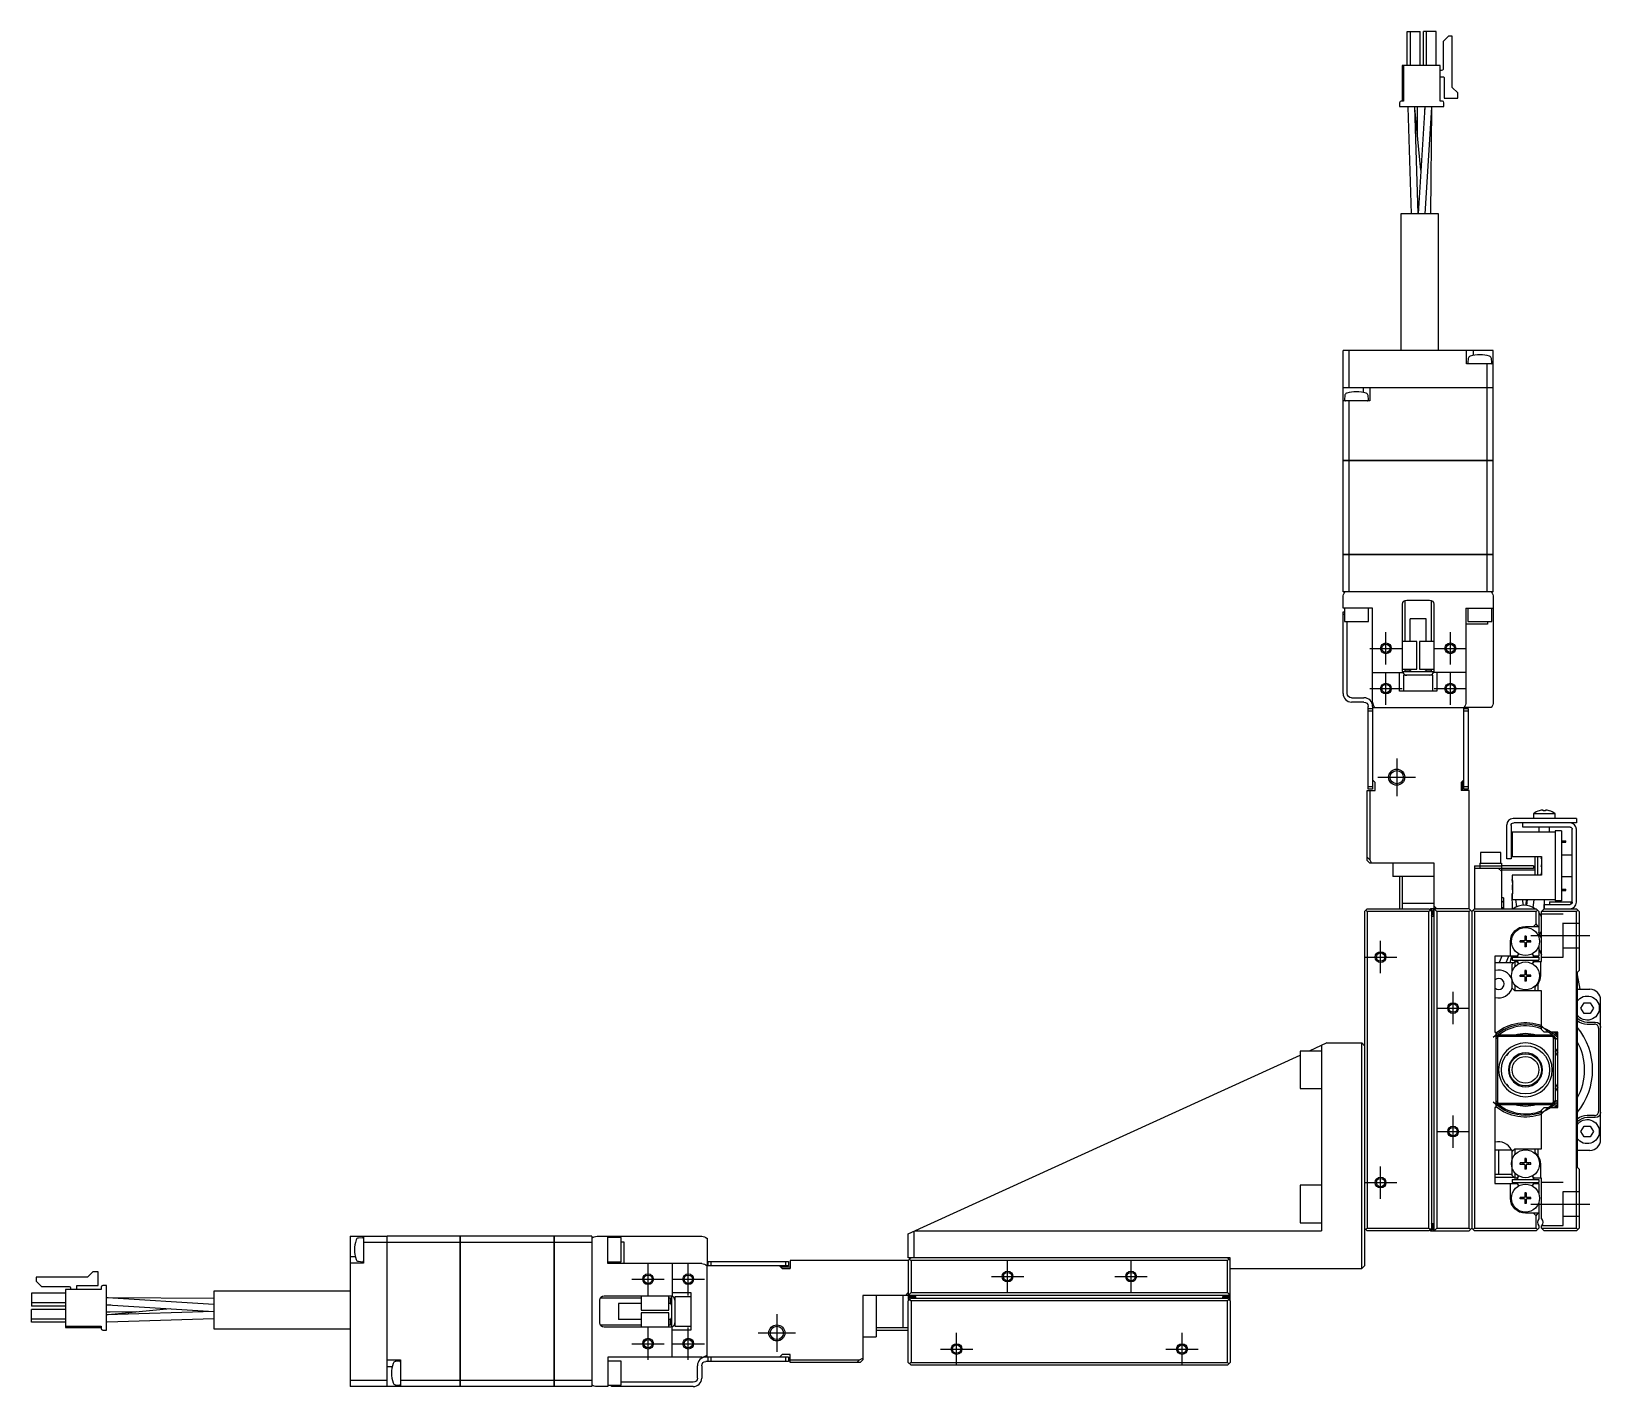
# Model space of a CAD drawing. Extents: x 0 to 1157, y -8 to 938.
# Drawn here: x 598.9 to 891.3, y 346.3 to 598.7 of the extents above; entities that cross this region are included whole.
import ezdxf

# ---------------------------------------------------------------- set-up
doc = ezdxf.new("R2010")
doc.units = 0
doc.header["$LTSCALE"] = 0.5
doc.linetypes.add('CENTER', pattern=[50.8, 31.75, -6.35, 6.35, -6.35])
doc.linetypes.add('DASHED', pattern=[19.05, 12.7, -6.35])
for name, color, linetype in [('MSM_CENTER', 1, 'CENTER'), ('MSM_CONTINUOUS', 7, 'CONTINUOUS'), ('MSM_DASHED', 4, 'DASHED'), ('MSM_NARROW', 5, 'CONTINUOUS')]:
    doc.layers.add(name, color=color, linetype=linetype)

msp = doc.modelspace()

# ---------------------------------------------------------------- linework, layer by layer
at = {"layer": 'MSM_CENTER'}
for p, q in [((851.33, 480.8), (851.33, 486.8)), ((863.33, 480.8), (863.33, 486.8)), ((848.33, 483.8), (854.33, 483.8)), ((860.33, 483.8), (866.33, 483.8)), ((851.33, 473.3), (851.33, 479.3)), ((863.33, 473.3), (863.33, 479.3)), ((848.33, 476.3), (854.33, 476.3)), ((860.33, 476.3), (866.33, 476.3)), ((853.33, 463.3), (853.33, 456.3)), ((849.83, 459.8), (856.83, 459.8)), ((878.33, 430.3), (889.33, 430.3)), ((850.33, 423.3), (850.33, 429.3)), ((847.33, 426.3), (853.33, 426.3)), ((863.83, 413.8), (863.83, 419.8)), ((860.83, 416.8), (866.83, 416.8)), ((863.83, 390.8), (863.83, 396.8)), ((860.83, 393.8), (866.83, 393.8)), ((850.33, 381.3), (850.33, 387.3)), ((847.33, 384.3), (853.33, 384.3)), ((878.33, 380.3), (889.33, 380.3)), ((713.83, 363.3), (713.83, 369.3)), ((721.33, 363.3), (721.33, 369.3)), ((780.83, 363.8), (780.83, 369.8)), ((803.83, 363.8), (803.83, 369.8)), ((710.83, 366.3), (716.83, 366.3)), ((718.33, 366.3), (724.33, 366.3)), ((777.83, 366.8), (783.83, 366.8)), ((800.83, 366.8), (806.83, 366.8)), ((737.83, 359.8), (737.83, 352.8)), ((713.83, 351.3), (713.83, 357.3)), ((721.33, 351.3), (721.33, 357.3)), ((710.83, 354.3), (716.83, 354.3)), ((718.33, 354.3), (724.33, 354.3)), ((734.33, 356.3), (741.33, 356.3)), ((771.33, 350.3), (771.33, 356.3)), ((813.33, 350.3), (813.33, 356.3)), ((768.33, 353.3), (774.33, 353.3)), ((810.33, 353.3), (816.33, 353.3))]:
    msp.add_line(p, q, dxfattribs=at)
at = {"layer": 'MSM_CONTINUOUS'}
for p, q in [((855.3, 592.35), (855.3, 598.7)), ((855.3, 598.7), (857.7, 598.7)), ((855.9, 592.35), (855.9, 598.7)), ((857.7, 592.35), (857.7, 598.7)), ((858.3, 592.35), (858.3, 598.7)), ((860.7, 598.7), (858.3, 598.7)), ((858.9, 592.35), (858.9, 598.7)), ((860.7, 592.35), (860.7, 598.7)), ((862.99, 597.81), (861.99, 596.81)), ((861.99, 596.81), (861.99, 591.68)), ((863.69, 597.81), (862.99, 597.81)), ((863.69, 588.27), (863.69, 597.81)), ((861.43, 592.35), (854.32, 592.35)), ((854.32, 592.35), (854.32, 585.72)), ((854.57, 592.35), (854.57, 585.72)), ((861.43, 585.72), (861.43, 592.35)), ((861.71, 591.4), (861.43, 591.4)), ((861.43, 590.25), (862.03, 590.25)), ((862.18, 590.1), (862.18, 586.25)), ((864.71, 587.25), (863.69, 588.27)), ((853.86, 585.42), (853.86, 584.7)), ((854.57, 585.72), (854.16, 585.72)), ((861.84, 585.72), (861.43, 585.72)), ((862.14, 584.7), (862.14, 585.42)), ((862.18, 586.25), (864.71, 586.25)), ((864.71, 586.25), (864.71, 587.25)), ((853.86, 584.7), (862.14, 584.7)), ((855.38, 584.7), (855.38, 584.59)), ((855.38, 584.59), (856.03, 564.7)), ((856.68, 584.63), (856.68, 584.7)), ((857.33, 564.7), (856.68, 584.63)), ((856.71, 584.42), (856.69, 584.7)), ((857.84, 572.86), (856.71, 584.42)), ((857.18, 584.04), (857.18, 584.7)), ((857.22, 579.18), (857.18, 584.04)), ((858.57, 584.58), (857.33, 564.72)), ((858.57, 584.7), (858.53, 583.92)), ((858.58, 584.7), (858.57, 584.58)), ((858.63, 564.7), (859.87, 584.5)), ((859.72, 564.7), (859.88, 584.37)), ((859.87, 584.5), (859.88, 584.7)), ((859.88, 584.37), (859.88, 584.7)), ((861.09, 564.7), (854.09, 564.7)), ((854.09, 564.7), (854.09, 539.3)), ((861.09, 539.3), (861.09, 564.7)), ((843.33, 532.41), (843.33, 539.3)), ((871.33, 539.3), (843.33, 539.3)), ((844.48, 532.41), (844.48, 539.3)), ((866.33, 536.8), (866.33, 539.3)), ((867.58, 539.3), (867.58, 538.36)), ((871.33, 532.41), (871.33, 539.3)), ((871.33, 536.8), (866.33, 536.8)), ((866.66, 537.78), (866.6, 537.01)), ((870.17, 532.41), (870.17, 536.8)), ((871.06, 537.01), (870.99, 537.78)), ((843.33, 532.41), (871.33, 532.41)), ((843.33, 518.8), (843.33, 532.4)), ((843.33, 532.4), (871.33, 532.4)), ((843.34, 532.4), (843.34, 532.41)), ((844.49, 532.4), (844.49, 532.41)), ((847.08, 532.4), (847.08, 531.47)), ((848.33, 532.4), (848.33, 529.9)), ((870.17, 532.4), (870.17, 532.41)), ((870.17, 518.8), (870.17, 532.4)), ((871.32, 532.4), (871.32, 532.41)), ((871.33, 518.8), (871.33, 532.4)), ((848.33, 529.9), (843.33, 529.9)), ((843.66, 530.89), (843.6, 530.12)), ((844.48, 518.8), (844.48, 529.9)), ((848.06, 530.12), (847.99, 530.89)), ((843.33, 518.8), (871.33, 518.8)), ((843.33, 501.3), (843.33, 518.79)), ((871.33, 518.79), (843.33, 518.79)), ((843.34, 518.8), (843.34, 518.79)), ((844.48, 501.3), (844.48, 518.79)), ((844.49, 518.8), (844.49, 518.79)), ((870.17, 518.8), (870.17, 518.79)), ((870.17, 501.3), (870.17, 518.79)), ((871.32, 518.8), (871.32, 518.79)), ((871.33, 501.3), (871.33, 518.79)), ((843.33, 501.3), (871.33, 501.3)), ((843.33, 494.3), (843.33, 501.29)), ((871.33, 501.29), (843.33, 501.29)), ((843.34, 501.3), (843.34, 501.29)), ((844.48, 494.3), (844.48, 501.29)), ((844.49, 501.3), (844.49, 501.29)), ((870.17, 501.3), (870.17, 501.29)), ((870.17, 494.3), (870.17, 501.29)), ((871.32, 501.3), (871.32, 501.29)), ((871.33, 494.3), (871.33, 501.29)), ((871.33, 494.3), (843.33, 494.3)), ((843.33, 491.3), (843.33, 493.3)), ((848.83, 491.3), (843.33, 491.3)), ((843.58, 491.3), (843.58, 488.8)), ((848.08, 488.8), (848.08, 491.3)), ((848.83, 473.8), (848.83, 491.3)), ((854.43, 479.6), (854.43, 492)), ((854.83, 492.7), (854.83, 485.1)), ((855.23, 492.8), (859.43, 492.8)), ((859.83, 485.1), (859.83, 492.7)), ((860.23, 492), (860.23, 479.6)), ((866.23, 491.3), (866.23, 473.8)), ((866.23, 491.3), (871.33, 491.3)), ((866.58, 491.3), (866.58, 488.8)), ((871.08, 488.8), (871.08, 491.3)), ((871.33, 493.3), (871.33, 473.8)), ((843.33, 490.6), (843.58, 490.6)), ((843.33, 475.4), (843.33, 490.6)), ((843.58, 490.1), (843.33, 490.1)), ((843.58, 488.8), (848.08, 488.8)), ((844.13, 475.4), (844.13, 488.8)), ((858.83, 489.3), (855.83, 489.3)), ((855.83, 485.1), (855.83, 489.3)), ((858.83, 485.1), (858.83, 489.3)), ((866.58, 488.8), (871.08, 488.8)), ((870.27, 488.8), (870.27, 488.3)), ((870.27, 488.3), (866.23, 488.3)), ((857.08, 485.1), (854.43, 485.1)), ((857.08, 479.9), (857.08, 485.1)), ((857.58, 485.1), (857.58, 479.9)), ((860.23, 485.1), (857.58, 485.1)), ((854.43, 479.9), (857.08, 479.9)), ((854.83, 479.9), (854.83, 479.6)), ((854.83, 479.6), (855.83, 479.6)), ((854.83, 479.6), (855.03, 479.4)), ((855.83, 479.6), (855.83, 479.9)), ((856.19, 479.4), (855.83, 479.6)), ((857.58, 479.9), (860.23, 479.9)), ((858.83, 479.6), (858.46, 479.4)), ((858.83, 479.6), (858.83, 479.9)), ((858.83, 479.6), (859.83, 479.6)), ((859.63, 479.4), (859.83, 479.6)), ((859.83, 479.6), (859.83, 479.9)), ((848.83, 479.3), (854.46, 479.3)), ((853.83, 475.8), (853.83, 479.3)), ((860.2, 479.4), (854.45, 479.4)), ((854.46, 479.3), (854.46, 479.4)), ((854.49, 479.3), (854.46, 479.4)), ((860.08, 478.8), (854.58, 478.8)), ((854.58, 478.8), (854.58, 475.8)), ((860.08, 475.8), (860.08, 478.8)), ((860.2, 479.4), (860.18, 479.32)), ((860.2, 479.3), (860.2, 479.4)), ((866.23, 479.3), (860.2, 479.3)), ((860.83, 479.3), (860.83, 475.8)), ((844.93, 474.6), (847.23, 474.6)), ((847.23, 473.8), (844.93, 473.8)), ((860.83, 475.8), (853.83, 475.8)), ((848.03, 457.6), (848.03, 473)), ((848.03, 472.6), (848.83, 472.6)), ((848.83, 472.1), (848.03, 472.1)), ((848.83, 473), (848.83, 457.6)), ((848.83, 472.8), (865.83, 472.8)), ((865.83, 457.6), (865.83, 472.8)), ((865.83, 472.6), (866.63, 472.6)), ((866.63, 472.1), (865.83, 472.1)), ((870.95, 472.8), (865.85, 472.8)), ((866.63, 472.6), (866.63, 457.6)), ((848.83, 459.3), (849.33, 458.8)), ((865.33, 458.8), (865.83, 459.3)), ((847.83, 444.3), (847.83, 457.3)), ((847.83, 457.3), (849.33, 457.3)), ((848.03, 458.1), (848.83, 458.1)), ((848.83, 457.6), (848.03, 457.6)), ((848.33, 457.3), (848.33, 444.42)), ((849.33, 457.3), (849.33, 458.8)), ((865.33, 458.8), (865.33, 457.3)), ((866.83, 457.3), (865.33, 457.3)), ((865.58, 457.3), (865.58, 459.05)), ((865.83, 458.1), (866.63, 458.1)), ((866.63, 457.6), (865.83, 457.6)), ((866.83, 435.3), (866.83, 457.3)), ((879.9, 453.56), (879.88, 453.56)), ((880.63, 453.56), (880.63, 453.69)), ((881.03, 453.56), (880.63, 453.56)), ((881.03, 453.69), (881.03, 453.56)), ((881.78, 453.56), (881.76, 453.56)), ((873.83, 444.6), (873.83, 450.9)), ((874.63, 450.8), (874.63, 444.6)), ((886.83, 452.1), (875.03, 452.1)), ((886.83, 451.3), (875.13, 451.3)), ((876.83, 450.5), (876.83, 451.3)), ((885.63, 450.5), (876.83, 450.5)), ((882.83, 453), (878.83, 453)), ((878.83, 453), (878.83, 452.1)), ((879.83, 450.5), (879.83, 449.55)), ((881.83, 449.55), (881.83, 450.5)), ((882.83, 452.1), (882.83, 453)), ((886.83, 452.1), (886.83, 451.3)), ((882.83, 449.55), (874.83, 449.55)), ((874.83, 449.55), (874.83, 445.05)), ((884.03, 449.8), (882.83, 449.8)), ((882.83, 449.8), (882.83, 436.8)), ((884.03, 449.8), (884.03, 436.8)), ((884.03, 447.93), (884.83, 447.93)), ((884.03, 447.68), (884.83, 447.68)), ((884.83, 447.68), (884.83, 447.93)), ((886.03, 436.5), (886.03, 450.1)), ((886.83, 436.5), (886.83, 450.1)), ((847.83, 444.92), (848.33, 444.42)), ((872.73, 445.8), (868.93, 445.8)), ((868.93, 445.8), (868.93, 443.8)), ((872.73, 443.8), (872.73, 445.8)), ((874.63, 444.6), (873.83, 444.6)), ((874.83, 445.05), (880.33, 445.05)), ((879.13, 441.55), (879.13, 445.05)), ((879.63, 441.55), (879.63, 445.05)), ((880.33, 445.05), (880.33, 441.55)), ((886.03, 445.3), (884.03, 445.3)), ((848.33, 443.8), (847.83, 444.3)), ((848.33, 444.42), (848.63, 443.8)), ((860.33, 443.8), (848.33, 443.8)), ((852.58, 443.8), (852.58, 441.3)), ((860.33, 375.3), (860.33, 443.8)), ((867.83, 443.3), (867.83, 435.3)), ((867.83, 443.3), (868.83, 443.3)), ((878.83, 442.8), (867.83, 442.8)), ((868.83, 443.8), (868.83, 442.8)), ((868.83, 443.8), (872.83, 443.8)), ((868.83, 443.3), (872.83, 443.3)), ((872.33, 442.8), (872.83, 442.3)), ((872.83, 443.8), (872.83, 435.3)), ((878.83, 443.3), (872.83, 443.3)), ((872.83, 442.55), (879.13, 442.55)), ((880.33, 441.55), (874.83, 441.55)), ((874.83, 441.55), (874.83, 440.55)), ((878.83, 443.3), (878.83, 442.8)), ((860.33, 441.3), (852.58, 441.3)), ((853.83, 441.3), (853.83, 435.3)), ((854.33, 441.3), (854.33, 435.3)), ((874.79, 440.74), (874.93, 439.94)), ((874.83, 440.55), (874.93, 440.55)), ((874.93, 439.75), (874.83, 439.75)), ((874.83, 439.75), (874.83, 438.85)), ((874.93, 439.38), (874.83, 439.38)), ((874.93, 439.23), (874.83, 439.23)), ((874.93, 438.85), (874.83, 438.85)), ((874.93, 440.55), (874.93, 438.05)), ((884.03, 441.3), (886.03, 441.3)), ((884.03, 438.93), (884.83, 438.93)), ((884.03, 438.68), (884.83, 438.68)), ((884.83, 438.68), (884.83, 438.93)), ((860.33, 436.3), (854.33, 436.3)), ((860.83, 435.3), (860.33, 435.8)), ((873.23, 437.35), (872.83, 437.35)), ((872.98, 436.55), (872.83, 436.55)), ((873.23, 437.35), (873.23, 435.3)), ((874.78, 438.13), (874.86, 435.3)), ((874.83, 438.05), (874.83, 437.05)), ((874.83, 438.05), (874.93, 438.05)), ((874.83, 437.05), (882.83, 437.05)), ((875.44, 437.05), (875.68, 435.67)), ((876.95, 435.95), (876.76, 437.05)), ((877.45, 437.05), (877.42, 435.94)), ((877.63, 437.05), (877.52, 435.92)), ((878.79, 435.5), (878.93, 437.05)), ((880.8, 437.05), (880.8, 435.27)), ((880.83, 435.3), (880.83, 436.1)), ((880.83, 436.1), (885.63, 436.1)), ((881.83, 436.6), (885.83, 436.6)), ((881.83, 436.6), (881.83, 436.1)), ((884.03, 436.8), (882.83, 436.8)), ((885.83, 436.16), (885.83, 436.6)), ((847.83, 435.3), (847.33, 434.8)), ((847.33, 434.8), (847.33, 368.8)), ((847.83, 434.8), (847.58, 435.05)), ((847.83, 435.3), (859.33, 435.3)), ((847.83, 434.8), (847.83, 375.8)), ((859.33, 434.8), (847.83, 434.8)), ((859.33, 435.3), (859.83, 434.8)), ((859.58, 435.05), (859.33, 434.8)), ((859.33, 375.8), (859.33, 434.8)), ((859.43, 435.2), (859.63, 435.2)), ((859.53, 435.2), (859.63, 435.3)), ((866.83, 435.3), (859.63, 435.3)), ((859.83, 434.8), (859.83, 375.8)), ((859.83, 433.9), (860.1, 433.9)), ((859.93, 434.2), (859.93, 434.9)), ((860.1, 435.3), (860.1, 433.9)), ((860.83, 434.8), (860.33, 435.3)), ((860.83, 434.8), (860.83, 375.8)), ((866.83, 434.8), (860.83, 434.8)), ((866.83, 435.3), (867.33, 434.8)), ((867.08, 435.05), (866.83, 434.8)), ((866.83, 375.8), (866.83, 434.8)), ((867.33, 434.8), (867.83, 435.3)), ((867.33, 434.8), (867.33, 375.8)), ((867.83, 434.8), (867.58, 435.05)), ((867.83, 435.3), (879.33, 435.3)), ((867.83, 434.8), (867.83, 375.8)), ((879.33, 434.8), (867.83, 434.8)), ((873.23, 435.45), (872.83, 435.45)), ((879.33, 435.3), (879.83, 434.8)), ((879.58, 435.05), (879.33, 434.8)), ((879.33, 432.5), (879.33, 434.8)), ((879.83, 434.8), (879.83, 429.92)), ((880.33, 434.8), (880.83, 435.3)), ((880.33, 425.5), (880.33, 434.8)), ((886.83, 434.8), (880.33, 434.8)), ((880.83, 435.3), (886.83, 435.3)), ((886.83, 435.3), (887.33, 434.8)), ((887.08, 435.05), (886.83, 434.8)), ((886.83, 375.8), (886.83, 434.8)), ((887.33, 434.8), (887.33, 423.8)), ((877.47, 430.2), (877.18, 430.2)), ((877.18, 430.2), (877.18, 429.41)), ((877.33, 432), (879.83, 432)), ((877.47, 430.2), (877.47, 429.41)), ((879.33, 432.5), (878.83, 432)), ((879.68, 432), (879.33, 432.5)), ((880.33, 429.76), (879.83, 430.93)), ((874.53, 426.5), (874.53, 429.2)), ((877.12, 429.35), (876.33, 429.35)), ((876.33, 429.06), (876.33, 429.35)), ((877.12, 429.06), (876.33, 429.06)), ((876.86, 429.35), (876.86, 429.06)), ((877.47, 429.67), (877.18, 429.67)), ((877.18, 429), (877.18, 428.2)), ((877.18, 428.73), (877.47, 428.73)), ((877.47, 428.2), (877.18, 428.2)), ((877.47, 429), (877.47, 428.2)), ((878.33, 429.35), (877.53, 429.35)), ((878.33, 429.06), (877.53, 429.06)), ((877.8, 429.35), (877.8, 429.06)), ((878.33, 429.06), (878.33, 429.35)), ((879.83, 428.49), (879.83, 426.5)), ((879.83, 427.86), (880.33, 426.69)), ((875.78, 426.5), (871.63, 426.5)), ((871.63, 426.5), (871.63, 412.3)), ((871.63, 425.3), (875.13, 425.3)), ((872.95, 426.5), (872.44, 425.3)), ((873.74, 425.3), (874.25, 426.5)), ((874.5, 425.3), (874.76, 426.5)), ((874.83, 426.3), (874.83, 425.7)), ((874.83, 426.3), (879.83, 426.3)), ((874.83, 425.7), (879.83, 425.7)), ((874.83, 425), (875.33, 425.5)), ((874.83, 423.52), (874.83, 425)), ((875.33, 425.5), (875.33, 424.47)), ((875.33, 425.5), (875.78, 425.5)), ((875.65, 425.5), (875.67, 425.7)), ((875.72, 426.3), (875.74, 426.5)), ((875.95, 426.8), (875.78, 426.5)), ((875.91, 425.28), (875.78, 425.5)), ((875.9, 426.7), (875.89, 426.7)), ((875.89, 425.3), (875.9, 425.3)), ((875.96, 426.82), (875.96, 426.81)), ((878.88, 426.5), (878.71, 426.8)), ((878.88, 425.5), (878.75, 425.28)), ((878.75, 425.3), (878.76, 425.3)), ((879.83, 426.5), (878.88, 426.5)), ((878.88, 425.5), (880.33, 425.5)), ((879.26, 426.5), (879.32, 426.3)), ((879.51, 425.7), (879.58, 425.5)), ((879.83, 426.3), (879.83, 425.7)), ((880.1, 425.5), (880.1, 422.85)), ((874.83, 420.5), (874.83, 422.09)), ((875.33, 421.14), (875.33, 420)), ((877.12, 422.95), (876.33, 422.95)), ((876.33, 422.66), (876.33, 422.95)), ((877.12, 422.66), (876.33, 422.66)), ((876.86, 422.95), (876.86, 422.66)), ((877.47, 423.8), (877.18, 423.8)), ((877.18, 423.8), (877.18, 423.01)), ((877.47, 423.27), (877.18, 423.27)), ((877.18, 422.6), (877.18, 421.8)), ((877.18, 422.33), (877.47, 422.33)), ((877.47, 421.8), (877.18, 421.8)), ((877.47, 423.8), (877.47, 423.01)), ((877.47, 422.6), (877.47, 421.8)), ((878.33, 422.95), (877.53, 422.95)), ((878.33, 422.66), (877.53, 422.66)), ((877.8, 422.95), (877.8, 422.66)), ((878.33, 422.66), (878.33, 422.95)), ((879.63, 421.29), (879.63, 420)), ((887.33, 423.8), (886.98, 423.45)), ((886.98, 423.45), (886.98, 387.15)), ((886.98, 422.99), (887.45, 420.3)), ((875.33, 420), (874.83, 420.5)), ((880.33, 420), (875.33, 420)), ((879.13, 420), (879.13, 420.73)), ((880.33, 412.8), (880.33, 420)), ((886.98, 420.3), (889.33, 420.3)), ((891.33, 392.3), (891.33, 418.3)), ((887.67, 416.8), (888.25, 417.8)), ((888.25, 415.8), (887.67, 416.8)), ((888.25, 417.8), (889.41, 417.8)), ((889.41, 415.8), (888.25, 415.8)), ((889.41, 417.8), (889.98, 416.8)), ((889.98, 416.8), (889.41, 415.8)), ((871.63, 412.3), (871.83, 412.3)), ((871.83, 412.3), (871.83, 398.3)), ((880.33, 413.51), (881.53, 412.3)), ((880.83, 412.3), (880.33, 412.8)), ((883.33, 412.3), (880.83, 412.3)), ((883.33, 398.3), (883.33, 412.3)), ((888.83, 414.2), (890.33, 414.2)), ((888.83, 413.82), (890.2, 413.82)), ((890.95, 413.08), (890.95, 397.53)), ((840.33, 410.3), (837.04, 408.8)), ((839.33, 409.85), (839.33, 375.3)), ((840.33, 410.3), (846.83, 410.3)), ((846.83, 368.3), (846.83, 410.3)), ((846.83, 410.3), (847.33, 409.8)), ((871.83, 411), (872.13, 411.3)), ((872.33, 411.5), (872.13, 411.3)), ((872.13, 411.3), (872.13, 399.3)), ((872.33, 411.5), (872.63, 411.8)), ((882.33, 411.5), (872.33, 411.5)), ((872.63, 411.8), (882.03, 411.8)), ((882.03, 411.8), (882.33, 411.5)), ((882.53, 411.3), (882.33, 411.5)), ((882.53, 399.3), (882.53, 411.3)), ((882.53, 411.3), (882.83, 411)), ((882.83, 411), (882.83, 399.6)), ((762.33, 374.76), (835.33, 408.03)), ((835.33, 408.8), (835.33, 401.8)), ((839.33, 408.8), (835.33, 408.8)), ((873.77, 408.05), (873.9, 408.05)), ((873.9, 408.05), (874.13, 408.28)), ((873.9, 408.05), (873.9, 408.22)), ((874.13, 408.47), (874.13, 408.28)), ((875.95, 408.1), (875.88, 408.1)), ((875.95, 408.1), (876.02, 408.17)), ((878.64, 408.17), (878.7, 408.1)), ((878.77, 408.1), (878.7, 408.1)), ((874.36, 406.37), (874.36, 406.37)), ((835.33, 401.8), (839.33, 401.8)), ((873.9, 402.55), (873.77, 402.55)), ((873.9, 402.39), (873.9, 402.55)), ((874.13, 402.33), (873.9, 402.55)), ((874.13, 402.33), (874.13, 402.14)), ((871.83, 398.3), (871.63, 398.3)), ((871.63, 398.3), (871.63, 384.1)), ((872.13, 399.3), (871.83, 399.6)), ((872.13, 399.3), (872.33, 399.1)), ((872.63, 398.8), (872.33, 399.1)), ((872.33, 399.1), (882.33, 399.1)), ((882.03, 398.8), (872.63, 398.8)), ((881.53, 398.3), (880.33, 397.1)), ((880.33, 397.8), (880.83, 398.3)), ((880.33, 390.6), (880.33, 397.8)), ((880.83, 398.3), (883.33, 398.3)), ((882.33, 399.1), (882.03, 398.8)), ((882.33, 399.1), (882.53, 399.3)), ((882.83, 399.6), (882.53, 399.3)), ((887.67, 393.8), (888.25, 394.8)), ((888.25, 394.8), (889.41, 394.8)), ((890.2, 396.79), (888.83, 396.79)), ((890.33, 396.4), (888.83, 396.4)), ((889.41, 394.8), (889.98, 393.8)), ((888.25, 392.8), (887.67, 393.8)), ((889.41, 392.8), (888.25, 392.8)), ((889.98, 393.8), (889.41, 392.8)), ((874.83, 390.35), (871.63, 390.35)), ((872.33, 390.35), (872.33, 385.85)), ((874.83, 390.1), (875.33, 390.6)), ((874.83, 388.52), (874.83, 390.35)), ((875.33, 390.6), (875.33, 389.47)), ((875.33, 390.6), (880.33, 390.6)), ((879.13, 389.88), (879.13, 390.6)), ((879.63, 390.6), (879.63, 389.32)), ((889.33, 390.3), (886.98, 390.3)), ((874.83, 385.6), (874.83, 387.09)), ((875.33, 386.14), (875.33, 385.1)), ((877.12, 387.95), (876.33, 387.95)), ((876.33, 387.66), (876.33, 387.95)), ((877.12, 387.66), (876.33, 387.66)), ((876.86, 387.95), (876.86, 387.66)), ((877.47, 388.8), (877.18, 388.8)), ((877.18, 388.8), (877.18, 388.01)), ((877.47, 388.27), (877.18, 388.27)), ((877.18, 387.6), (877.18, 386.8)), ((877.18, 387.33), (877.47, 387.33)), ((877.47, 386.8), (877.18, 386.8)), ((877.47, 388.8), (877.47, 388.01)), ((877.47, 387.6), (877.47, 386.8)), ((878.33, 387.95), (877.53, 387.95)), ((878.33, 387.66), (877.53, 387.66)), ((877.8, 387.95), (877.8, 387.66)), ((878.33, 387.66), (878.33, 387.95)), ((880.1, 387.76), (880.1, 385.1)), ((886.98, 387.15), (887.33, 386.8)), ((887.33, 386.8), (887.33, 375.8)), ((835.33, 383.8), (835.33, 376.8)), ((839.33, 383.8), (835.33, 383.8)), ((871.63, 385.85), (874.83, 385.85)), ((871.63, 385.3), (875.13, 385.3)), ((871.63, 384.1), (875.78, 384.1)), ((874.53, 381.4), (874.53, 384.1)), ((875.33, 385.1), (874.83, 385.6)), ((874.83, 384.9), (874.83, 384.3)), ((874.83, 384.9), (879.83, 384.9)), ((874.83, 384.3), (879.83, 384.3)), ((875.78, 385.1), (875.33, 385.1)), ((875.78, 385.1), (875.91, 385.33)), ((875.78, 384.1), (875.95, 383.81)), ((875.89, 385.3), (875.9, 385.3)), ((878.71, 383.81), (878.88, 384.1)), ((878.75, 385.33), (878.88, 385.1)), ((878.75, 385.3), (878.76, 385.3)), ((880.33, 385.1), (878.88, 385.1)), ((878.88, 384.1), (879.83, 384.1)), ((879.83, 384.9), (879.83, 384.3)), ((879.83, 384.1), (879.83, 382.12)), ((880.33, 377.57), (880.33, 385.1)), ((877.12, 381.55), (876.33, 381.55)), ((876.33, 381.26), (876.33, 381.55)), ((877.12, 381.26), (876.33, 381.26)), ((876.86, 381.55), (876.86, 381.26)), ((877.47, 382.4), (877.18, 382.4)), ((877.18, 382.4), (877.18, 381.61)), ((877.47, 381.87), (877.18, 381.87)), ((877.18, 381.2), (877.18, 380.4)), ((877.18, 380.93), (877.47, 380.93)), ((877.47, 380.4), (877.18, 380.4)), ((877.47, 382.4), (877.47, 381.61)), ((877.47, 381.2), (877.47, 380.4)), ((878.33, 381.55), (877.53, 381.55)), ((878.33, 381.26), (877.53, 381.26)), ((877.8, 381.55), (877.8, 381.26)), ((878.33, 381.26), (878.33, 381.55)), ((879.83, 380.69), (879.83, 377.57)), ((879.83, 378.6), (877.33, 378.6)), ((878.83, 378.6), (879.33, 378.1)), ((879.33, 378.1), (879.68, 378.6)), ((879.33, 375.8), (879.33, 378.1)), ((658.33, 374.3), (658.33, 346.3)), ((658.33, 374.3), (665.22, 374.3)), ((660.83, 374.3), (660.83, 369.3)), ((665.22, 346.3), (665.22, 374.3)), ((665.23, 374.29), (665.22, 374.29)), ((678.83, 374.3), (665.23, 374.3)), ((665.23, 346.3), (665.23, 374.3)), ((678.83, 346.3), (678.83, 374.3)), ((678.83, 374.29), (678.84, 374.29)), ((696.33, 374.3), (678.84, 374.3)), ((678.84, 374.3), (678.84, 346.3)), ((696.33, 346.3), (696.33, 374.3)), ((696.33, 374.29), (696.34, 374.29)), ((696.34, 374.3), (696.34, 346.3)), ((703.33, 374.3), (696.34, 374.3)), ((703.33, 374.3), (703.33, 346.3)), ((704.33, 374.3), (723.83, 374.3)), ((706.33, 369.2), (706.33, 374.3)), ((762.33, 370.3), (762.33, 374.76)), ((763.33, 375.21), (763.33, 370.3)), ((763.53, 375.3), (839.33, 375.3)), ((835.33, 376.8), (839.33, 376.8)), ((847.33, 375.8), (847.83, 375.3)), ((847.58, 375.55), (847.83, 375.8)), ((847.83, 375.8), (859.33, 375.8)), ((859.33, 375.3), (847.83, 375.3)), ((859.33, 375.8), (859.58, 375.55)), ((859.83, 375.8), (859.33, 375.3)), ((859.63, 375.4), (859.43, 375.4)), ((859.63, 375.3), (859.53, 375.4)), ((859.63, 375.3), (866.83, 375.3)), ((859.83, 376.7), (860.1, 376.7)), ((859.93, 375.7), (859.93, 376.4)), ((860.1, 375.3), (860.1, 376.7)), ((860.33, 375.3), (860.83, 375.8)), ((860.83, 375.8), (866.83, 375.8)), ((866.83, 375.8), (867.08, 375.55)), ((867.33, 375.8), (866.83, 375.3)), ((867.83, 375.3), (867.33, 375.8)), ((867.58, 375.55), (867.83, 375.8)), ((867.83, 375.8), (879.33, 375.8)), ((879.33, 375.3), (867.83, 375.3)), ((879.83, 375.8), (879.33, 375.3)), ((879.33, 375.8), (879.58, 375.55)), ((879.83, 376.24), (879.83, 375.8)), ((880.33, 375.8), (880.33, 376.24)), ((880.33, 375.8), (886.83, 375.8)), ((880.83, 375.3), (880.33, 375.8)), ((886.83, 375.3), (880.83, 375.3)), ((886.83, 375.8), (887.08, 375.55)), ((887.08, 375.55), (886.83, 375.3)), ((887.33, 375.8), (887.08, 375.55)), ((660.62, 374.04), (659.85, 373.97)), ((665.22, 373.15), (660.83, 373.15)), ((665.23, 373.15), (665.22, 373.15)), ((678.83, 373.15), (665.23, 373.15)), ((678.83, 373.15), (678.84, 373.15)), ((696.33, 373.15), (678.84, 373.15)), ((696.33, 373.15), (696.34, 373.15)), ((703.33, 373.15), (696.34, 373.15)), ((708.83, 374.05), (706.33, 374.05)), ((708.83, 369.55), (708.83, 374.05)), ((708.83, 373.25), (709.33, 373.25)), ((709.33, 373.25), (709.33, 369.2)), ((724.83, 373.92), (724.83, 368.82)), ((658.33, 370.55), (659.27, 370.55)), ((660.83, 369.3), (658.33, 369.3)), ((659.85, 369.64), (660.62, 369.57)), ((706.33, 369.55), (708.83, 369.55)), ((723.83, 369.2), (706.33, 369.2)), ((718.33, 369.2), (718.33, 363.18)), ((724.83, 351.8), (724.83, 368.8)), ((740.03, 368.8), (724.83, 368.8)), ((725.03, 368.8), (725.03, 369.6)), ((725.03, 369.6), (740.03, 369.6)), ((725.53, 369.6), (725.53, 368.8)), ((738.83, 368.3), (738.33, 368.8)), ((740.33, 368.55), (738.58, 368.55)), ((739.53, 368.8), (739.53, 369.6)), ((740.03, 369.6), (740.03, 368.8)), ((740.33, 369.8), (740.33, 368.3)), ((762.33, 369.8), (740.33, 369.8)), ((822.33, 370.3), (762.33, 370.3)), ((762.33, 369.8), (762.58, 370.05)), ((762.33, 369.8), (762.33, 362.6)), ((762.83, 370.3), (762.58, 370.05)), ((762.58, 370.05), (762.83, 369.8)), ((762.83, 369.8), (762.83, 363.8)), ((821.83, 369.8), (762.83, 369.8)), ((822.08, 370.05), (821.83, 370.3)), ((821.83, 369.8), (822.08, 370.05)), ((821.83, 363.8), (821.83, 369.8)), ((822.08, 370.05), (822.33, 369.8)), ((822.33, 362.6), (822.33, 370.3)), ((847.33, 368.8), (846.83, 368.3)), ((609.36, 366.67), (599.82, 366.67)), ((599.82, 366.67), (599.82, 365.97)), ((599.82, 365.97), (600.82, 364.97)), ((610.38, 367.69), (609.36, 366.67)), ((611.38, 367.69), (610.38, 367.69)), ((611.38, 365.16), (611.38, 367.69)), ((738.83, 368.3), (740.33, 368.3)), ((822.33, 368.3), (846.83, 368.3)), ((605.28, 363.68), (598.93, 363.68)), ((598.93, 363.68), (598.93, 361.28)), ((600.82, 364.97), (605.95, 364.97)), ((611.91, 364.41), (605.28, 364.41)), ((605.28, 364.41), (605.28, 357.3)), ((606.23, 364.69), (606.23, 364.41)), ((607.38, 364.41), (607.38, 365.01)), ((607.53, 365.16), (611.38, 365.16)), ((611.91, 364.82), (611.91, 364.41)), ((612.93, 365.12), (612.21, 365.12)), ((612.93, 356.84), (612.93, 365.12)), ((613.26, 362.85), (612.93, 362.86)), ((613.13, 362.84), (612.93, 362.85)), ((632.93, 361.61), (613.13, 362.84)), ((632.93, 362.7), (613.26, 362.85)), ((632.93, 364.07), (632.93, 357.07)), ((658.33, 364.07), (632.93, 364.07)), ((712.53, 362.8), (704.93, 362.8)), ((705.63, 363.2), (718.03, 363.2)), ((712.53, 363.2), (712.53, 360.55)), ((717.73, 360.55), (717.73, 363.2)), ((718.03, 362.8), (717.73, 362.8)), ((718.03, 361.8), (718.03, 362.8)), ((718.23, 362.6), (718.03, 362.8)), ((718.23, 363.18), (718.23, 357.43)), ((718.24, 363.18), (718.32, 363.15)), ((718.33, 363.18), (718.24, 363.18)), ((718.33, 363.8), (721.83, 363.8)), ((718.83, 363.05), (718.83, 357.55)), ((721.83, 363.05), (718.83, 363.05)), ((721.83, 363.8), (721.83, 356.8)), ((822.33, 363.3), (753.83, 363.3)), ((753.83, 363.3), (753.83, 351.3)), ((756.33, 363.3), (756.33, 355.55)), ((761.33, 363.3), (761.33, 357.3)), ((762.33, 363.8), (761.83, 363.3)), ((762.83, 363.8), (762.33, 363.3)), ((762.33, 363.08), (763.73, 363.08)), ((762.33, 362.3), (762.83, 362.8)), ((762.43, 362.5), (762.33, 362.6)), ((762.43, 362.4), (762.43, 362.6)), ((763.43, 362.9), (762.73, 362.9)), ((762.83, 363.8), (821.83, 363.8)), ((762.83, 362.8), (821.83, 362.8)), ((763.73, 362.8), (763.73, 363.08)), ((822.33, 363.08), (820.93, 363.08)), ((820.93, 362.8), (820.93, 363.08)), ((821.93, 362.9), (821.23, 362.9)), ((822.33, 363.3), (821.83, 363.8)), ((822.33, 362.3), (821.83, 362.8)), ((822.33, 362.6), (822.23, 362.5)), ((822.23, 362.6), (822.23, 362.4)), ((605.28, 361.88), (598.93, 361.88)), ((605.28, 361.28), (598.93, 361.28)), ((605.28, 360.68), (598.93, 360.68)), ((598.93, 358.28), (598.93, 360.68)), ((612.93, 361.55), (613.05, 361.55)), ((612.93, 361.54), (613.71, 361.51)), ((613.59, 360.16), (612.93, 360.16)), ((613.21, 359.69), (612.93, 359.67)), ((613, 359.66), (612.93, 359.66)), ((632.93, 360.3), (613, 359.66)), ((613.05, 361.55), (632.91, 360.3)), ((624.78, 360.81), (613.21, 359.69)), ((618.45, 360.2), (613.59, 360.16)), ((704.83, 358.2), (704.83, 362.4)), ((708.33, 361.8), (708.33, 358.8)), ((712.53, 361.8), (708.33, 361.8)), ((712.53, 360.55), (717.73, 360.55)), ((712.53, 360.05), (712.53, 357.4)), ((717.73, 360.05), (712.53, 360.05)), ((718.03, 361.8), (717.73, 361.8)), ((717.73, 357.4), (717.73, 360.05)), ((718.03, 361.8), (718.23, 361.44)), ((762.33, 350.8), (762.33, 362.3)), ((762.58, 362.55), (762.83, 362.3)), ((762.83, 362.3), (762.83, 350.8)), ((821.83, 362.3), (762.83, 362.3)), ((821.83, 362.3), (822.08, 362.55)), ((821.83, 350.8), (821.83, 362.3)), ((822.33, 362.3), (822.33, 350.8)), ((605.28, 358.88), (598.93, 358.88)), ((605.28, 358.28), (598.93, 358.28)), ((605.28, 357.55), (611.91, 357.55)), ((605.28, 357.3), (611.91, 357.3)), ((611.91, 357.55), (611.91, 357.14)), ((612.21, 356.84), (612.93, 356.84)), ((612.93, 358.36), (613.04, 358.36)), ((613.04, 358.36), (632.93, 359)), ((632.93, 357.07), (658.33, 357.07)), ((704.93, 357.8), (712.53, 357.8)), ((718.03, 357.4), (705.63, 357.4)), ((712.53, 358.8), (708.33, 358.8)), ((718.03, 358.8), (717.73, 358.8)), ((717.73, 357.8), (718.03, 357.8)), ((718.23, 359.17), (718.03, 358.8)), ((718.03, 357.8), (718.03, 358.8)), ((718.03, 357.8), (718.23, 358)), ((718.31, 357.46), (718.24, 357.43)), ((718.33, 357.43), (718.24, 357.43)), ((718.33, 351.8), (718.33, 357.43)), ((721.83, 356.8), (718.33, 356.8)), ((718.83, 357.55), (721.83, 357.55)), ((756.33, 357.3), (762.33, 357.3)), ((756.33, 356.8), (762.33, 356.8)), ((753.83, 355.55), (756.33, 355.55)), ((665.23, 351.3), (667.73, 351.3)), ((667.51, 351.04), (666.74, 350.97)), ((667.73, 351.3), (667.73, 346.3)), ((723.83, 351.8), (706.33, 351.8)), ((706.33, 351.8), (706.33, 346.3)), ((708.83, 351.05), (706.33, 351.05)), ((708.83, 346.55), (708.83, 351.05)), ((740.03, 351.8), (724.63, 351.8)), ((740.03, 351), (724.63, 351)), ((725.03, 351), (725.03, 351.8)), ((725.53, 351.8), (725.53, 351)), ((738.33, 351.8), (738.83, 352.3)), ((740.33, 352.3), (738.83, 352.3)), ((739.53, 351), (739.53, 351.8)), ((740.03, 351.8), (740.03, 351)), ((740.33, 350.8), (740.33, 352.3)), ((740.33, 351.3), (753.22, 351.3)), ((752.72, 350.8), (753.22, 351.3)), ((753.22, 351.3), (753.83, 351.61)), ((753.83, 351.3), (753.33, 350.8)), ((665.23, 350.05), (666.16, 350.05)), ((723.03, 347.9), (723.03, 350.2)), ((723.83, 350.2), (723.83, 347.9)), ((753.33, 350.8), (740.33, 350.8)), ((762.83, 350.3), (762.33, 350.8)), ((762.83, 350.8), (762.58, 350.55)), ((762.83, 350.8), (821.83, 350.8)), ((821.83, 350.3), (762.83, 350.3)), ((822.08, 350.55), (821.83, 350.8)), ((821.83, 350.3), (822.33, 350.8)), ((665.22, 347.46), (658.33, 347.46)), ((665.22, 346.3), (658.33, 346.3)), ((665.23, 347.47), (665.22, 347.47)), ((665.23, 346.31), (665.22, 346.31)), ((678.83, 346.3), (665.23, 346.3)), ((666.74, 346.64), (667.51, 346.57)), ((678.83, 347.46), (667.73, 347.46)), ((678.83, 347.47), (678.84, 347.47)), ((678.83, 346.31), (678.84, 346.31)), ((696.33, 347.46), (678.84, 347.46)), ((696.33, 346.3), (678.84, 346.3)), ((696.33, 347.47), (696.34, 347.47)), ((696.33, 346.31), (696.34, 346.31)), ((703.33, 347.46), (696.34, 347.46)), ((703.33, 346.3), (696.34, 346.3)), ((706.33, 346.3), (704.33, 346.3)), ((706.33, 346.55), (708.83, 346.55)), ((707.03, 346.3), (707.03, 346.55)), ((722.23, 346.3), (707.03, 346.3)), ((707.53, 346.55), (707.53, 346.3)), ((722.23, 347.1), (708.83, 347.1))]:
    msp.add_line(p, q, dxfattribs=at)
for centre, radius in [((851.33, 483.8), 0.783), ((863.33, 483.8), 0.783), ((851.33, 476.3), 0.783), ((863.33, 476.3), 0.783), ((853.33, 459.8), 1.23), ((877.33, 429.2), 2.6), ((850.33, 426.3), 0.783), ((877.33, 422.8), 2.6), ((863.83, 416.8), 0.783), ((877.33, 405.3), 4.5), ((877.33, 405.3), 3), ((863.83, 393.8), 0.783), ((877.33, 387.8), 2.6), ((850.33, 384.3), 0.783), ((877.33, 381.4), 2.6), ((713.83, 366.3), 0.783), ((721.33, 366.3), 0.783), ((780.83, 366.8), 0.783), ((803.83, 366.8), 0.783), ((737.83, 356.3), 1.23), ((713.83, 354.3), 0.783), ((721.33, 354.3), 0.783), ((771.33, 353.3), 0.783), ((813.33, 353.3), 0.783)]:
    msp.add_circle(centre, radius, dxfattribs=at)
at = {"layer": 'MSM_CONTINUOUS', "extrusion": (0, 0, -1)}
for radius in [5, 3.15]:
    msp.add_circle((-877.33, 405.3), radius, dxfattribs=at)
for centre, radius, start, end in [((-861.71, 591.68), 0.28, 180, 270), ((-862.03, 590.1), 0.15, 90, 180), ((-844.83, 493.3), 1.5, 0, 41.8103), ((-869.83, 493.3), 1.5, 138.1897, 180), ((-855.23, 492), 0.8, 0, 90), ((-859.43, 492), 0.8, 90, 180), ((-855.23, 479.6), 0.8, 344.8734, 0), ((-859.43, 479.6), 0.8, 180, 195.1266), ((-844.93, 475.4), 0.8, 270, 0), ((-847.23, 473), 0.8, 90, 180), ((-864.73, 473.8), 1.5, 180, 221.8103), ((-869.83, 473.8), 1.5, 180, 221.8103), ((-875.13, 450.8), 0.5, 0, 90), ((-885.63, 450.1), 0.4, 90, 180), ((-872.98, 436.8), 0.25, 180, 270), ((-885.63, 436.5), 0.4, 180, 270), ((-877.33, 429.2), 2.8, 0, 90), ((-877.12, 429.41), 0.06, 180, 270), ((-877.12, 429), 0.06, 90, 180), ((-877.53, 429.41), 0.06, 270, 0), ((-877.53, 429), 0.06, 0, 90), ((-877.44, 426.12), 1.75, 322.994, 331.3783), ((-877.21, 426.12), 1.75, 208.6217, 217.006), ((-877.12, 423.01), 0.06, 180, 270), ((-877.12, 422.6), 0.06, 90, 180), ((-877.53, 423.01), 0.06, 270, 0), ((-877.53, 422.6), 0.06, 0, 90), ((-877.3, 422.85), 2.8, 180, 213.8646), ((-888.83, 416.8), 2.25, 34.6921, 325.3079), ((-877.33, 405.3), 8.8, 51.3178, 109.9323), ((-877.33, 405.3), 8.8, 127.3018, 132.9859), ((-877.33, 405.3), 9, 128.9424, 131.8103), ((-890.33, 413.2), 1, 90, 180), ((-877.33, 405.3), 6.8, 72.9174, 107.0826), ((-877.33, 405.3), 6.8, 143.9811, 151.9275), ((-877.33, 405.3), 6.8, 208.0725, 216.0189), ((-877.33, 405.3), 8.5, 225.0991, 314.9009), ((-877.33, 405.3), 8.8, 250.0677, 308.6822), ((-877.33, 405.3), 6.8, 252.9174, 287.0826), ((-877.33, 405.3), 8.8, 227.0141, 232.6982), ((-877.33, 405.3), 9, 228.1897, 231.0576), ((-888.83, 393.8), 2.25, 34.6921, 325.3079), ((-890.33, 397.4), 1, 180, 270), ((-877.3, 387.76), 2.8, 146.1354, 180), ((-877.12, 388.01), 0.06, 180, 270), ((-877.12, 387.6), 0.06, 90, 180), ((-877.53, 388.01), 0.06, 270, 0), ((-877.53, 387.6), 0.06, 0, 90), ((-877.44, 384.49), 1.75, 28.6217, 37.006), ((-877.21, 384.49), 1.75, 142.994, 151.3783), ((-877.33, 381.4), 2.8, 270, 0), ((-877.12, 381.61), 0.06, 180, 270), ((-877.12, 381.2), 0.06, 90, 180), ((-877.53, 381.61), 0.06, 270, 0), ((-877.53, 381.2), 0.06, 0, 90), ((-879.58, 376.9), 1, 138.5904, 221.4096), ((-704.33, 372.8), 1.5, 48.1897, 90), ((-723.83, 372.8), 1.5, 90, 131.8103), ((-723.83, 367.7), 1.5, 90, 131.8103), ((-605.95, 364.69), 0.28, 90, 180), ((-607.53, 365.01), 0.15, 0, 90), ((-705.63, 362.4), 0.8, 0, 90), ((-718.03, 362.4), 0.8, 90, 105.1266), ((-705.63, 358.2), 0.8, 270, 0), ((-718.03, 358.2), 0.8, 254.8734, 270), ((-724.63, 350.2), 0.8, 0, 90), ((-704.33, 347.8), 1.5, 270, 311.8103), ((-722.23, 347.9), 0.8, 180, 270)]:
    msp.add_arc(centre, radius, start, end, dxfattribs=at)
at = {"layer": 'MSM_CONTINUOUS'}
for centre, radius, start, end in [((854.16, 585.42), 0.3, 90, 180), ((861.84, 585.42), 0.3, 360, 90), ((867.16, 537.74), 0.5, 107.6292, 175), ((868.83, 532.49), 6, 72.3708, 107.6292), ((870.49, 537.74), 0.5, 5, 72.3708), ((866.8, 536.99), 0.2, 175, 251.8051), ((870.86, 536.99), 0.2, 288.1949, 5), ((843.8, 530.1), 0.2, 175, 270), ((844.16, 530.85), 0.5, 107.6292, 175), ((845.83, 525.6), 6, 72.3708, 107.6292), ((847.49, 530.85), 0.5, 5, 72.3708), ((847.86, 530.1), 0.2, 270, 5), ((855.23, 479.6), 0.8, 202.1656, 270.0007), ((859.43, 479.6), 0.8, 269.9994, 339.3535), ((844.93, 475.4), 1.6, 180, 270), ((847.23, 473), 1.6, 0, 90), ((850.33, 473.8), 1.5, 180, 221.8103), ((880.83, 450.5), 3.2, 107.27, 128.6822), ((880.83, 450.5), 3.19, 93.5904, 106.9053), ((880.83, 450.5), 3.19, 73.0947, 86.4096), ((880.83, 450.5), 3.2, 51.3178, 72.73), ((875.03, 450.9), 1.2, 90, 180), ((885.63, 450.1), 1.2, 0, 90), ((880.43, 444.8), 0.25, 113.5782, 246.4218), ((880.43, 443.3), 0.25, 113.5782, 246.4218), ((880.43, 441.8), 0.25, 113.5782, 246.4218), ((877.06, 432.45), 3.5, 54.5168, 125.4832), ((885.63, 436.5), 1.2, 270, 0), ((859.63, 434.9), 0.3, 0, 90), ((859.63, 434.2), 0.3, 311.8103, 0), ((877.06, 432.45), 3.5, 21.0105, 37.753), ((877.06, 432.45), 3.5, 326.9255, 338.9895), ((877.33, 426), 1.59, 143.8028, 169.107), ((877.44, 425.89), 1.75, 142.994, 148.6217), ((877.21, 425.89), 1.75, 31.3783, 37.006), ((877.33, 426), 1.59, 10.893, 36.1972), ((877.33, 426), 1.59, 190.8931, 216.1973), ((877.33, 426), 1.59, 323.8027, 349.1069), ((872.33, 421.3), 2.6, 15.9424, 105.6185), ((872.33, 421.3), 1.03, 226.9272, 133.0728), ((877.3, 422.85), 2.8, 310.6764, 326.1354), ((872.33, 421.3), 2.6, 254.3815, 344.0576), ((889.33, 418.3), 2, 0, 90), ((877.33, 405.3), 8.5, 45.0991, 134.9009), ((877.33, 405.3), 8.2, 68.5399, 132.1236), ((877.33, 405.3), 8.2, 42.9703, 58.6119), ((888.83, 416.8), 2.6, 224.6397, 270), ((888.83, 416.8), 2.98, 231.6549, 270), ((877.33, 405.3), 12.5, 320.5338, 39.4662), ((890.22, 413.09), 0.728, 358.589, 91.411), ((877.33, 405.3), 11, 331.3151, 28.6849), ((877.33, 405.3), 6.5, 22.6199, 32.2042), ((877.33, 405.3), 6.5, 327.7958, 337.3801), ((877.33, 405.3), 8.2, 227.8764, 291.4601), ((877.33, 405.3), 8.2, 301.3881, 317.0297), ((888.83, 393.8), 2.98, 90, 128.3451), ((888.83, 393.8), 2.6, 90, 135.3603), ((890.22, 397.51), 0.728, 268.607, 1.393), ((872.33, 389.3), 2.6, 23.8188, 105.6185), ((889.33, 392.3), 2, 270, 0), ((877.3, 387.76), 2.8, 33.8646, 49.3236), ((877.33, 384.6), 1.59, 143.8028, 169.107), ((877.33, 384.6), 1.59, 190.8931, 216.1973), ((877.44, 384.72), 1.75, 211.3783, 217.006), ((877.33, 384.6), 1.59, 10.893, 36.1972), ((877.33, 384.6), 1.59, 323.8027, 349.1069), ((877.21, 384.72), 1.75, 322.994, 328.6217), ((880.58, 376.9), 1, 138.5904, 221.4096), ((859.63, 375.7), 0.3, 270, 0), ((859.63, 376.4), 0.3, 0, 48.1897), ((665.14, 371.8), 6, 162.3708, 197.6292), ((659.9, 373.47), 0.5, 95, 162.3708), ((660.64, 373.84), 0.2, 18.1949, 95), ((659.9, 370.14), 0.5, 197.6292, 265), ((660.64, 369.77), 0.2, 265, 341.8051), ((612.21, 364.82), 0.3, 90, 180), ((718.03, 362.4), 0.799, 1.4975, 68.0281), ((762.73, 362.6), 0.3, 90, 180), ((763.43, 362.6), 0.3, 41.8103, 90), ((821.23, 362.6), 0.3, 90, 138.1897), ((821.93, 362.6), 0.3, 360, 90), ((612.21, 357.14), 0.3, 180, 270), ((718.03, 358.21), 0.801, 291.0892, 359.9292), ((666.79, 350.47), 0.5, 95, 162.3708), ((667.53, 350.84), 0.2, 360, 95), ((724.63, 350.2), 1.6, 90, 180), ((723.83, 353.3), 1.5, 270, 311.8103), ((672.03, 348.8), 6, 162.3708, 197.6292), ((666.79, 347.14), 0.5, 197.6292, 265), ((667.53, 346.77), 0.2, 265, 0), ((722.23, 347.9), 1.6, 270, 0)]:
    msp.add_arc(centre, radius, start, end, dxfattribs=at)
at = {"layer": 'MSM_DASHED'}
for p, q in [((884.33, 434.3), (880.33, 434.3)), ((884.33, 426.3), (884.33, 434.3)), ((887.33, 432.55), (884.33, 432.55)), ((884.33, 428.05), (887.33, 428.05)), ((880.33, 426.3), (884.33, 426.3)), ((874.83, 387.08), (874.83, 389.13)), ((884.33, 384.3), (880.33, 384.3)), ((884.33, 376.3), (884.33, 384.3)), ((887.33, 382.55), (884.33, 382.55)), ((884.33, 378.05), (887.33, 378.05)), ((880.38, 376.3), (884.33, 376.3))]:
    msp.add_line(p, q, dxfattribs=at)
at = {"layer": 'MSM_NARROW'}
for centre, radius in [((851.33, 483.8), 1), ((863.33, 483.8), 1), ((851.33, 476.3), 1), ((863.33, 476.3), 1), ((853.33, 459.8), 1.5), ((850.33, 426.3), 1), ((863.83, 416.8), 1), ((877.33, 405.3), 2.5), ((863.83, 393.8), 1), ((850.33, 384.3), 1), ((713.83, 366.3), 1), ((721.33, 366.3), 1), ((780.83, 366.8), 1), ((803.83, 366.8), 1), ((737.83, 356.3), 1.5), ((713.83, 354.3), 1), ((721.33, 354.3), 1), ((771.33, 353.3), 1), ((813.33, 353.3), 1)]:
    msp.add_circle(centre, radius, dxfattribs=at)

doc.saveas('drawing.dxf')
